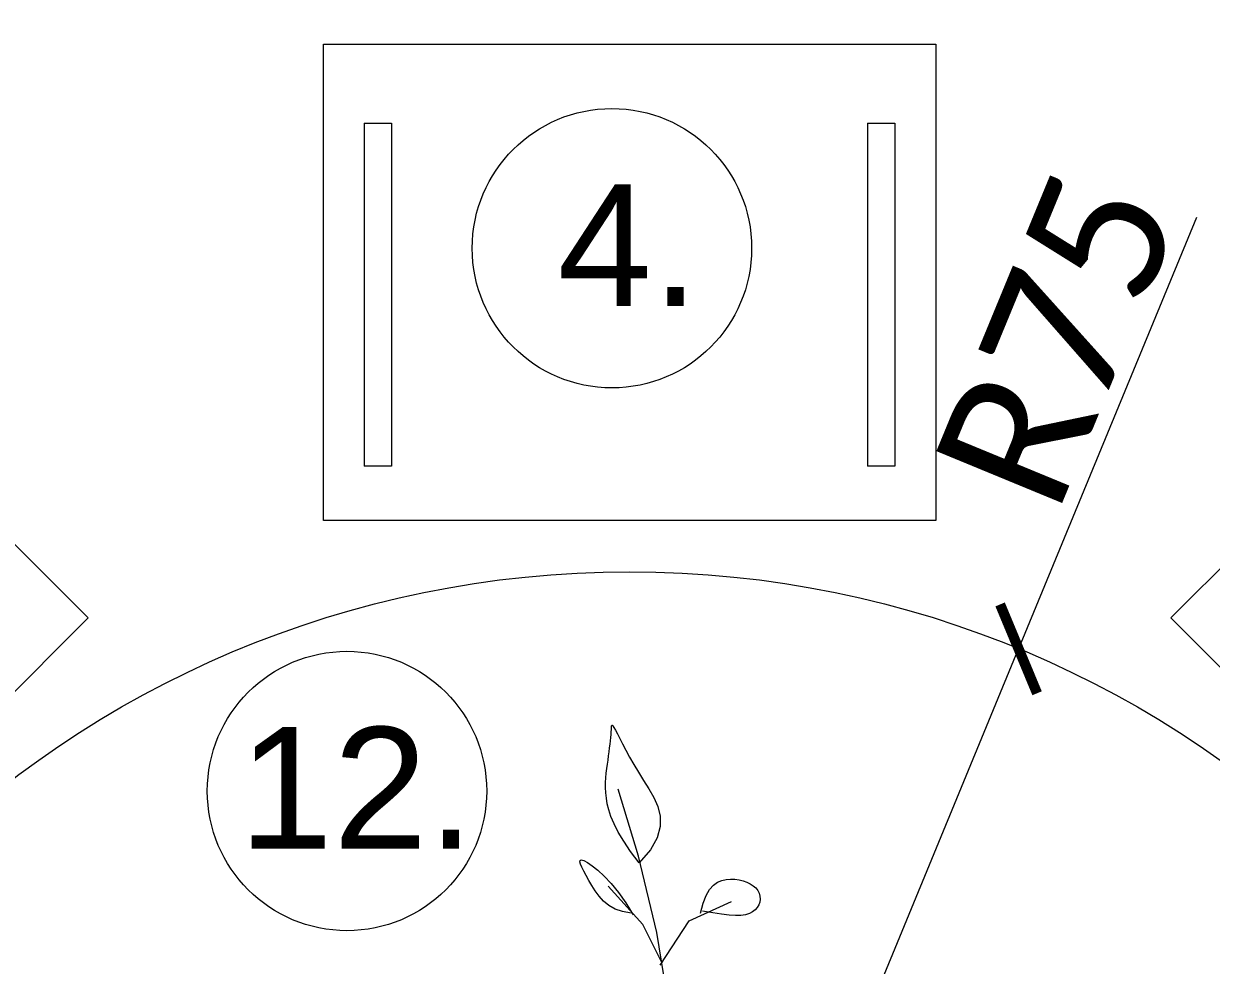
# Model space of a CAD drawing. Header units: centimetres. Extents: x -26724 to 60145, y -23645 to 6771.
# Drawn here: x -18961.6 to -18874.3, y -1497.9 to -1428.8 of the extents above; entities that cross this region are included whole.
import ezdxf

# ---------------------------------------------------------------- set-up
doc = ezdxf.new("R2010")
doc.units = ezdxf.units.CM
doc.linetypes.add('AUSGEZOGEN', pattern=[0])
doc.linetypes.add('PUNKT2_S9', pattern=[0.35, 0.15, -0.1, 0, -0.1])
for name, color, linetype, lineweight in [('4.KOTE', 88, 'Continuous', 15), ('Moebel', 252, 'PUNKT2_S9', 13), ('namestaj', 8, 'Continuous', 9), ('namjestaj', 150, 'Continuous', 5)]:
    doc.layers.add(name, color=color, linetype=linetype, lineweight=lineweight)
doc.layers.add('pozicije', color=7, linetype='Continuous')
doc.styles.add('0.15', font='arial.ttf', dxfattribs={"height": 0.15})
doc.styles.get("Standard").update_dxf_attribs({"font": 'calibri.ttf'})
doc.dimstyles.new('ja 1 50', dxfattribs={"dimtxt": 10, "dimasz": 5, "dimexe": 5, "dimexo": 5, "dimgap": 1, "dimtad": 1, "dimdec": 0, "dimtxsty": 'Standard', "dimblk": 'ARCHTICK', "dimcen": 2.5, "dimclrd": 256, "dimclrt": 7, "dimadec": 0, "dimazin": 0, "dimtfac": 1, "dimtdec": 0, "dimtix": 1, "dimtmove": 1, "dimatfit": 3, "dimldrblk": 'ARCHTICK', "dimfxl": 10, "dimfxlon": 1, "dimlwd": 0, "dimlwe": 9, "dimarcsym": 0})

# ---------------------------------------------------------------- blocks, each defined once
blk = doc.blocks.new('ggggt')
at = {"layer": 'Moebel', "color": 91, "linetype": 'AUSGEZOGEN', "lineweight": 18, "transparency": 33554687}
for p, q in [((1566.542, 2053.365, 13.5), (1566.549, 2053.537, 13.5)), ((1566.549, 2053.537, 13.5), (1566.554, 2053.678, 13.5)), ((1566.554, 2053.678, 13.5), (1566.563, 2053.781, 13.5)), ((1566.563, 2053.781, 13.5), (1566.581, 2053.839, 13.5)), ((1566.581, 2053.839, 13.5), (1566.613, 2053.845, 13.5)), ((1566.613, 2053.845, 13.5), (1566.665, 2053.793, 13.5)), ((1566.665, 2053.793, 13.5), (1566.742, 2053.674, 13.5)), ((1566.742, 2053.674, 13.5), (1566.849, 2053.483, 13.5)), ((1566.849, 2053.483, 13.5), (1566.99, 2053.215, 13.5)), ((1566.459, 2052.451, 13.5), (1566.488, 2052.708, 13.5)), ((1566.488, 2052.708, 13.5), (1566.511, 2052.948, 13.5)), ((1566.511, 2052.948, 13.5), (1566.53, 2053.167, 13.5)), ((1566.53, 2053.167, 13.5), (1566.542, 2053.365, 13.5)), ((1566.99, 2053.215, 13.5), (1567.166, 2052.875, 13.5)), ((1567.166, 2052.875, 13.5), (1567.375, 2052.472, 13.5)), ((1566.348, 2051.595, 13.5), (1566.388, 2051.892, 13.5)), ((1566.388, 2051.892, 13.5), (1566.425, 2052.178, 13.5)), ((1566.425, 2052.178, 13.5), (1566.459, 2052.451, 13.5)), ((1567.375, 2052.472, 13.5), (1567.618, 2052.014, 13.5)), ((1567.618, 2052.014, 13.5), (1567.894, 2051.509, 13.5)), ((1566.216, 2050.655, 13.5), (1566.259, 2050.977, 13.5)), ((1566.259, 2050.977, 13.5), (1566.304, 2051.29, 13.5)), ((1566.304, 2051.29, 13.5), (1566.348, 2051.595, 13.5)), ((1567.894, 2051.509, 13.5), (1568.201, 2050.966, 13.5)), ((1568.201, 2050.966, 13.5), (1568.54, 2050.391, 13.5)), ((1566.129, 2049.63, 13.5), (1566.147, 2049.984, 13.5)), ((1566.147, 2049.984, 13.5), (1566.177, 2050.325, 13.5)), ((1566.177, 2050.325, 13.5), (1566.216, 2050.655, 13.5)), ((1568.54, 2050.391, 13.5), (1568.909, 2049.795, 13.5)), ((1566.127, 2049.263, 13.5), (1566.129, 2049.63, 13.5)), ((1566.144, 2048.882, 13.5), (1566.127, 2049.263, 13.5)), ((1568.537, 2044.235, 13.5), (1567.049, 2049.151, 13.5)), ((1568.909, 2049.795, 13.5), (1569.299, 2049.181, 13.5)), ((1569.299, 2049.181, 13.5), (1569.669, 2048.543, 13.5)), ((1566.184, 2048.484, 13.5), (1566.144, 2048.882, 13.5)), ((1566.252, 2048.066, 13.5), (1566.184, 2048.484, 13.5)), ((1569.669, 2048.543, 13.5), (1569.966, 2047.873, 13.5)), ((1566.36, 2047.62, 13.5), (1566.252, 2048.066, 13.5)), ((1566.521, 2047.134, 13.5), (1566.36, 2047.62, 13.5)), ((1569.966, 2047.873, 13.5), (1570.14, 2047.162, 13.5)), ((1566.748, 2046.598, 13.5), (1566.521, 2047.134, 13.5)), ((1567.055, 2045.999, 13.5), (1566.748, 2046.598, 13.5)), ((1570.14, 2047.162, 13.5), (1570.14, 2046.4, 13.5)), ((1567.455, 2045.328, 13.5), (1567.055, 2045.999, 13.5)), ((1569.915, 2045.579, 13.5), (1569.414, 2044.69, 13.5)), ((1570.14, 2046.4, 13.5), (1569.915, 2045.579, 13.5)), ((1567.96, 2044.573, 13.5), (1567.455, 2045.328, 13.5)), ((1564.227, 2043.807, 13.5), (1564.245, 2043.913, 13.5)), ((1564.245, 2043.913, 13.5), (1564.339, 2043.945, 13.5)), ((1564.339, 2043.945, 13.5), (1564.518, 2043.896, 13.5)), ((1564.518, 2043.896, 13.5), (1564.789, 2043.758, 13.5)), ((1568.585, 2043.723, 13.5), (1567.96, 2044.573, 13.5)), ((1569.881, 2038.609, 13.5), (1568.537, 2044.235, 13.5)), ((1569.414, 2044.69, 13.5), (1568.585, 2043.723, 13.5)), ((1564.275, 2043.635, 13.5), (1564.227, 2043.807, 13.5)), ((1564.376, 2043.405, 13.5), (1564.275, 2043.635, 13.5)), ((1564.522, 2043.125, 13.5), (1564.376, 2043.405, 13.5)), ((1564.702, 2042.803, 13.5), (1564.522, 2043.125, 13.5)), ((1564.789, 2043.758, 13.5), (1565.142, 2043.526, 13.5)), ((1565.142, 2043.526, 13.5), (1565.561, 2043.195, 13.5)), ((1565.561, 2043.195, 13.5), (1566.033, 2042.761, 13.5)), ((1568.585, 2043.723, 13.5), (1568.585, 2043.723, 13.5)), ((1564.906, 2042.446, 13.5), (1564.702, 2042.803, 13.5)), ((1565.126, 2042.064, 13.5), (1564.906, 2042.446, 13.5)), ((1566.033, 2042.761, 13.5), (1566.544, 2042.219, 13.5)), ((1566.544, 2042.219, 13.5), (1567.077, 2041.565, 13.5)), ((1574.05, 2042.084, 13.5), (1574.352, 2042.304, 13.5)), ((1574.352, 2042.304, 13.5), (1574.668, 2042.442, 13.5)), ((1574.668, 2042.442, 13.5), (1574.992, 2042.514, 13.5)), ((1574.992, 2042.514, 13.5), (1575.316, 2042.538, 13.5)), ((1575.316, 2042.538, 13.5), (1575.635, 2042.527, 13.5)), ((1575.635, 2042.527, 13.5), (1575.944, 2042.485, 13.5)), ((1575.944, 2042.485, 13.5), (1576.238, 2042.416, 13.5)), ((1576.238, 2042.416, 13.5), (1576.511, 2042.319, 13.5)), ((1576.511, 2042.319, 13.5), (1576.76, 2042.198, 13.5)), ((1576.76, 2042.198, 13.5), (1576.978, 2042.053, 13.5)), ((1565.371, 2041.673, 13.5), (1565.126, 2042.064, 13.5)), ((1565.653, 2041.288, 13.5), (1565.371, 2041.673, 13.5)), ((1565.983, 2040.926, 13.5), (1565.653, 2041.288, 13.5)), ((1568.864, 2039.196, 13.5), (1566.32, 2042.023, 13.5)), ((1567.077, 2041.565, 13.5), (1567.62, 2040.795, 13.5)), ((1573.291, 2040.764, 13.5), (1573.513, 2041.331, 13.5)), ((1573.513, 2041.331, 13.5), (1573.768, 2041.765, 13.5)), ((1573.768, 2041.765, 13.5), (1574.05, 2042.084, 13.5)), ((1576.978, 2042.053, 13.5), (1577.163, 2041.888, 13.5)), ((1577.163, 2041.888, 13.5), (1577.308, 2041.702, 13.5)), ((1577.308, 2041.702, 13.5), (1577.409, 2041.5, 13.5)), ((1577.409, 2041.5, 13.5), (1577.467, 2041.286, 13.5)), ((1577.467, 2041.286, 13.5), (1577.482, 2041.068, 13.5)), ((1566.373, 2040.604, 13.5), (1565.983, 2040.926, 13.5)), ((1566.834, 2040.339, 13.5), (1566.373, 2040.604, 13.5)), ((1567.62, 2040.795, 13.5), (1568.157, 2039.902, 13.5)), ((1572.26, 2039.482, 13.5), (1575.374, 2040.899, 13.5)), ((1573.109, 2040.048, 13.5), (1573.291, 2040.764, 13.5)), ((1577.274, 2040.446, 13.5), (1577.121, 2040.27, 13.5)), ((1577.385, 2040.641, 13.5), (1577.274, 2040.446, 13.5)), ((1577.454, 2040.851, 13.5), (1577.385, 2040.641, 13.5)), ((1577.482, 2041.068, 13.5), (1577.454, 2040.851, 13.5)), ((1567.378, 2040.147, 13.5), (1566.834, 2040.339, 13.5)), ((1568.016, 2040.044, 13.5), (1567.378, 2040.147, 13.5)), ((1570.135, 2036.226, 13.5), (1572.26, 2039.482, 13.5)), ((1573.995, 2040.051, 13.5), (1573.251, 2040.19, 13.5)), ((1574.641, 2039.951, 13.5), (1573.995, 2040.051, 13.5)), ((1575.198, 2039.889, 13.5), (1574.641, 2039.951, 13.5)), ((1575.673, 2039.865, 13.5), (1575.198, 2039.889, 13.5)), ((1576.076, 2039.876, 13.5), (1575.673, 2039.865, 13.5)), ((1576.414, 2039.924, 13.5), (1576.076, 2039.876, 13.5)), ((1576.696, 2040.006, 13.5), (1576.414, 2039.924, 13.5)), ((1576.929, 2040.122, 13.5), (1576.696, 2040.006, 13.5)), ((1577.121, 2040.27, 13.5), (1576.929, 2040.122, 13.5)), ((1570.277, 2036.367, 13.5), (1568.864, 2039.196, 13.5)), ((1570.942, 2032.319, 13.5), (1569.881, 2038.609, 13.5))]:
    blk.add_line(p, q, dxfattribs=at)
blk = doc.blocks.new('_ArchTick')
at = {"color": 0, "linetype": 'ByBlock', "const_width": 0.15}
blk.add_lwpolyline([(-0.5, -0.5), (0.5, 0.5)], dxfattribs=at)
blk = doc.blocks.new('*D2425')
at = {"layer": '4.KOTE', "lineweight": 0, "transparency": 16777216}
for p in [(-18875.388, -1443.002), (-18917.051, -1544.025)]:
    blk.add_line(p, (-18888.457, -1474.69), dxfattribs=at)
at = {"layer": 'Defpoints', "color": 0, "transparency": 16777216}
for p in [(-18888.457, -1474.69, 13.5), (-18917.051, -1544.025, 13.5)]:
    blk.add_point(p, dxfattribs=at)
at = {"layer": '4.KOTE', "lineweight": 0, "transparency": 16777216, "xscale": 5, "yscale": 5, "zscale": 5, "rotation": 247.5883364246647}
blk.add_blockref('_ArchTick', (-18888.457, -1474.69), dxfattribs=at)
at = {"layer": '4.KOTE', "color": 7, "transparency": 16777216, "insert": (-18885.631, -1451.909), "char_height": 10, "attachment_point": 5, "rotation": 67.58834}
blk.add_mtext('R75', dxfattribs=at)
blk = doc.blocks.new('*D2629')
at = {"layer": '4.KOTE', "color": 0, "lineweight": 9, "transparency": 16777216}
for p, q in [((-18992.019, -1416.457), (-18992.019, -1401.522)), ((-18842.078, -1416.453), (-18842.078, -1401.522))]:
    blk.add_line(p, q, dxfattribs=at)
at = {"layer": '4.KOTE', "lineweight": 0, "transparency": 16777216}
blk.add_line((-18992.019, -1406.522), (-18842.078, -1406.522), dxfattribs=at)
at = {"layer": 'Defpoints', "color": 0, "transparency": 16777216}
for p in [(-18842.078, -1406.522), (-18842.078, -1542.001, 13.5), (-18992.019, -1546.203, 13.5)]:
    blk.add_point(p, dxfattribs=at)
at = {"layer": '4.KOTE', "lineweight": 0, "transparency": 16777216, "xscale": 5, "yscale": 5, "zscale": 5, "rotation": 180}
blk.add_blockref('_ArchTick', (-18992.019, -1406.522), dxfattribs=at)
at = {"layer": '4.KOTE', "lineweight": 0, "transparency": 16777216, "xscale": 5, "yscale": 5, "zscale": 5}
blk.add_blockref('_ArchTick', (-18842.078, -1406.522), dxfattribs=at)
at = {"layer": '4.KOTE', "color": 7, "transparency": 16777216, "insert": (-18917.049, -1400.399), "char_height": 10, "attachment_point": 5}
blk.add_mtext('150', dxfattribs=at)
blk = doc.blocks.new('*D2631')
at = {"layer": '4.KOTE', "color": 0, "lineweight": 9, "transparency": 16777216}
for p, q in [((-19056.835, -1469.044), (-19071.78, -1469.044)), ((-19056.838, -1619.007), (-19071.78, -1619.007))]:
    blk.add_line(p, q, dxfattribs=at)
at = {"layer": '4.KOTE', "lineweight": 0, "transparency": 16777216}
blk.add_line((-19066.78, -1469.044), (-19066.78, -1619.007), dxfattribs=at)
at = {"layer": 'Defpoints', "color": 0, "transparency": 16777216}
for p in [(-18915.384, -1469.044, 13.5), (-19066.78, -1619.007), (-18918.718, -1619.007, 13.5)]:
    blk.add_point(p, dxfattribs=at)
at = {"layer": '4.KOTE', "lineweight": 0, "transparency": 16777216, "xscale": 5, "yscale": 5, "zscale": 5}
for p, rotation in [((-19066.78, -1469.044), 90), ((-19066.78, -1619.007), 270)]:
    blk.add_blockref('_ArchTick', p, dxfattribs=dict(at, rotation=rotation))
at = {"layer": '4.KOTE', "color": 7, "transparency": 16777216, "insert": (-19072.903, -1544.025), "char_height": 10, "attachment_point": 5, "rotation": 90}
blk.add_mtext('150', dxfattribs=at)

msp = doc.modelspace()

# ---------------------------------------------------------------- linework, layer by layer
at = {"layer": 'namestaj'}
for centre in [(-18918.343, -1445.251, -40.5), (-18937.814, -1485.136, 13.5)]:
    msp.add_circle(centre, 10.265, dxfattribs=at)
at = {"layer": 'namjestaj', "transparency": 33554687}
for p, q in [((-18939.551, -1465.259, 13.5), (-18939.551, -1430.259, 13.5)), ((-18939.551, -1430.259, 13.5), (-18894.551, -1430.259, 13.5)), ((-18894.551, -1430.259, 13.5), (-18894.551, -1465.259, 13.5)), ((-18936.551, -1436.071, 13.5), (-18934.551, -1436.071, 13.5)), ((-18936.551, -1436.071, 13.5), (-18936.551, -1461.259, 13.5)), ((-18934.551, -1436.071, 13.5), (-18934.551, -1461.259, 13.5)), ((-18899.551, -1436.071, 13.5), (-18897.551, -1436.071, 13.5)), ((-18899.551, -1436.071, 13.5), (-18899.551, -1461.259, 13.5)), ((-18897.551, -1436.071, 13.5), (-18897.551, -1461.259, 13.5)), ((-18981.586, -1447.671, 13.5), (-18956.837, -1472.419, 13.5)), ((-18877.265, -1472.419, 13.5), (-18852.516, -1447.671, 13.5)), ((-18934.551, -1461.259, 13.5), (-18936.551, -1461.259, 13.5)), ((-18897.551, -1461.259, 13.5), (-18899.551, -1461.259, 13.5)), ((-18894.551, -1465.259, 13.5), (-18939.551, -1465.259, 13.5)), ((-18956.837, -1472.419, 13.5), (-18988.657, -1504.239, 13.5)), ((-18845.445, -1504.239, 13.5), (-18877.265, -1472.419, 13.5))]:
    msp.add_line(p, q, dxfattribs=at)
msp.add_circle((-18917.051, -1544.025, 13.5), 75, dxfattribs=at)

# ---------------------------------------------------------------- block references
msp.add_blockref('ggggt', (-20484.935, -3534.148))

# ---------------------------------------------------------------- texts
at = {"layer": 'pozicije', "style": '0.15'}
for s, p in [('4.', (-18922.338, -1449.487, -40.5)), ('12.', (-18945.776, -1489.371, 13.5))]:
    msp.add_text(s, height=8.9302, dxfattribs=at).set_placement(p)

# ---------------------------------------------------------------- dimensions: what is measured, and where the dimension line sits
at = {"layer": '4.KOTE'}
dim = msp.add_linear_dim(base=(-18842.078, -1406.522), p1=(-18992.019, -1546.203, 13.5), p2=(-18842.078, -1542.001, 13.5), dimstyle='ja 1 50', dxfattribs=at)
dim.commit()
dim.dimension.update_dxf_attribs({"geometry": '*D2629', "text_midpoint": (-18917.049, -1400.399)})
dim = msp.add_radius_dim(center=(-18917.051, -1544.025, 13.5), mpoint=(-18888.457, -1474.69, 13.5), dimstyle='ja 1 50', dxfattribs=at)
dim.commit()
dim.dimension.update_dxf_attribs({"geometry": '*D2425', "text_midpoint": (-18885.631, -1451.909)})
dim = msp.add_linear_dim(base=(-19066.78, -1619.007), p1=(-18915.384, -1469.044, 13.5), p2=(-18918.718, -1619.007, 13.5), angle=90, dimstyle='ja 1 50', dxfattribs=at)
dim.commit()
dim.dimension.update_dxf_attribs({"geometry": '*D2631', "text_midpoint": (-19072.903, -1544.025)})

doc.saveas('drawing.dxf')
